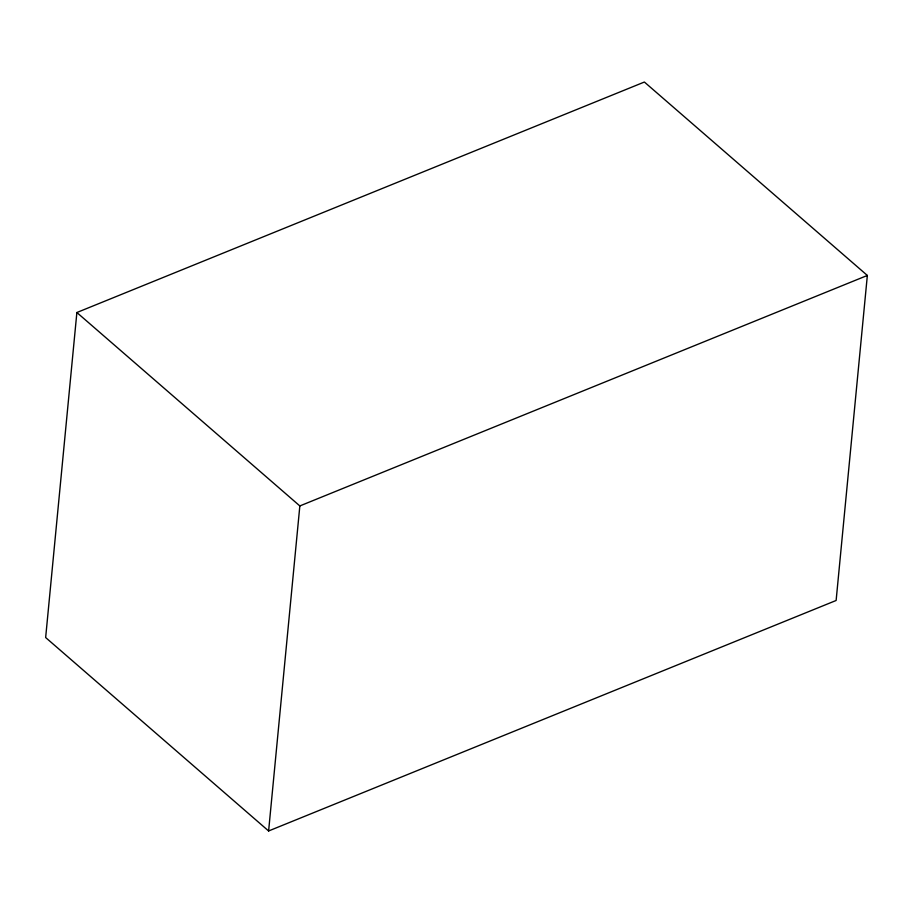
<?xml version="1.0" encoding="UTF-8"?>
<svg xmlns="http://www.w3.org/2000/svg" width="913" height="913" viewBox="0 0 913 913"><rect width="100%" height="100%" fill="white"/><g stroke="black" fill="none" stroke-linecap="round" stroke-linejoin="round"><path stroke-width="1.37" d="M76.875 312.52L45.65 637.548L268.616 830.967L836.125 600.48L867.35 275.452L644.384 82.033L76.875 312.52L299.841 505.939L268.616 830.967M299.841 505.939L867.35 275.452"/></g></svg>
